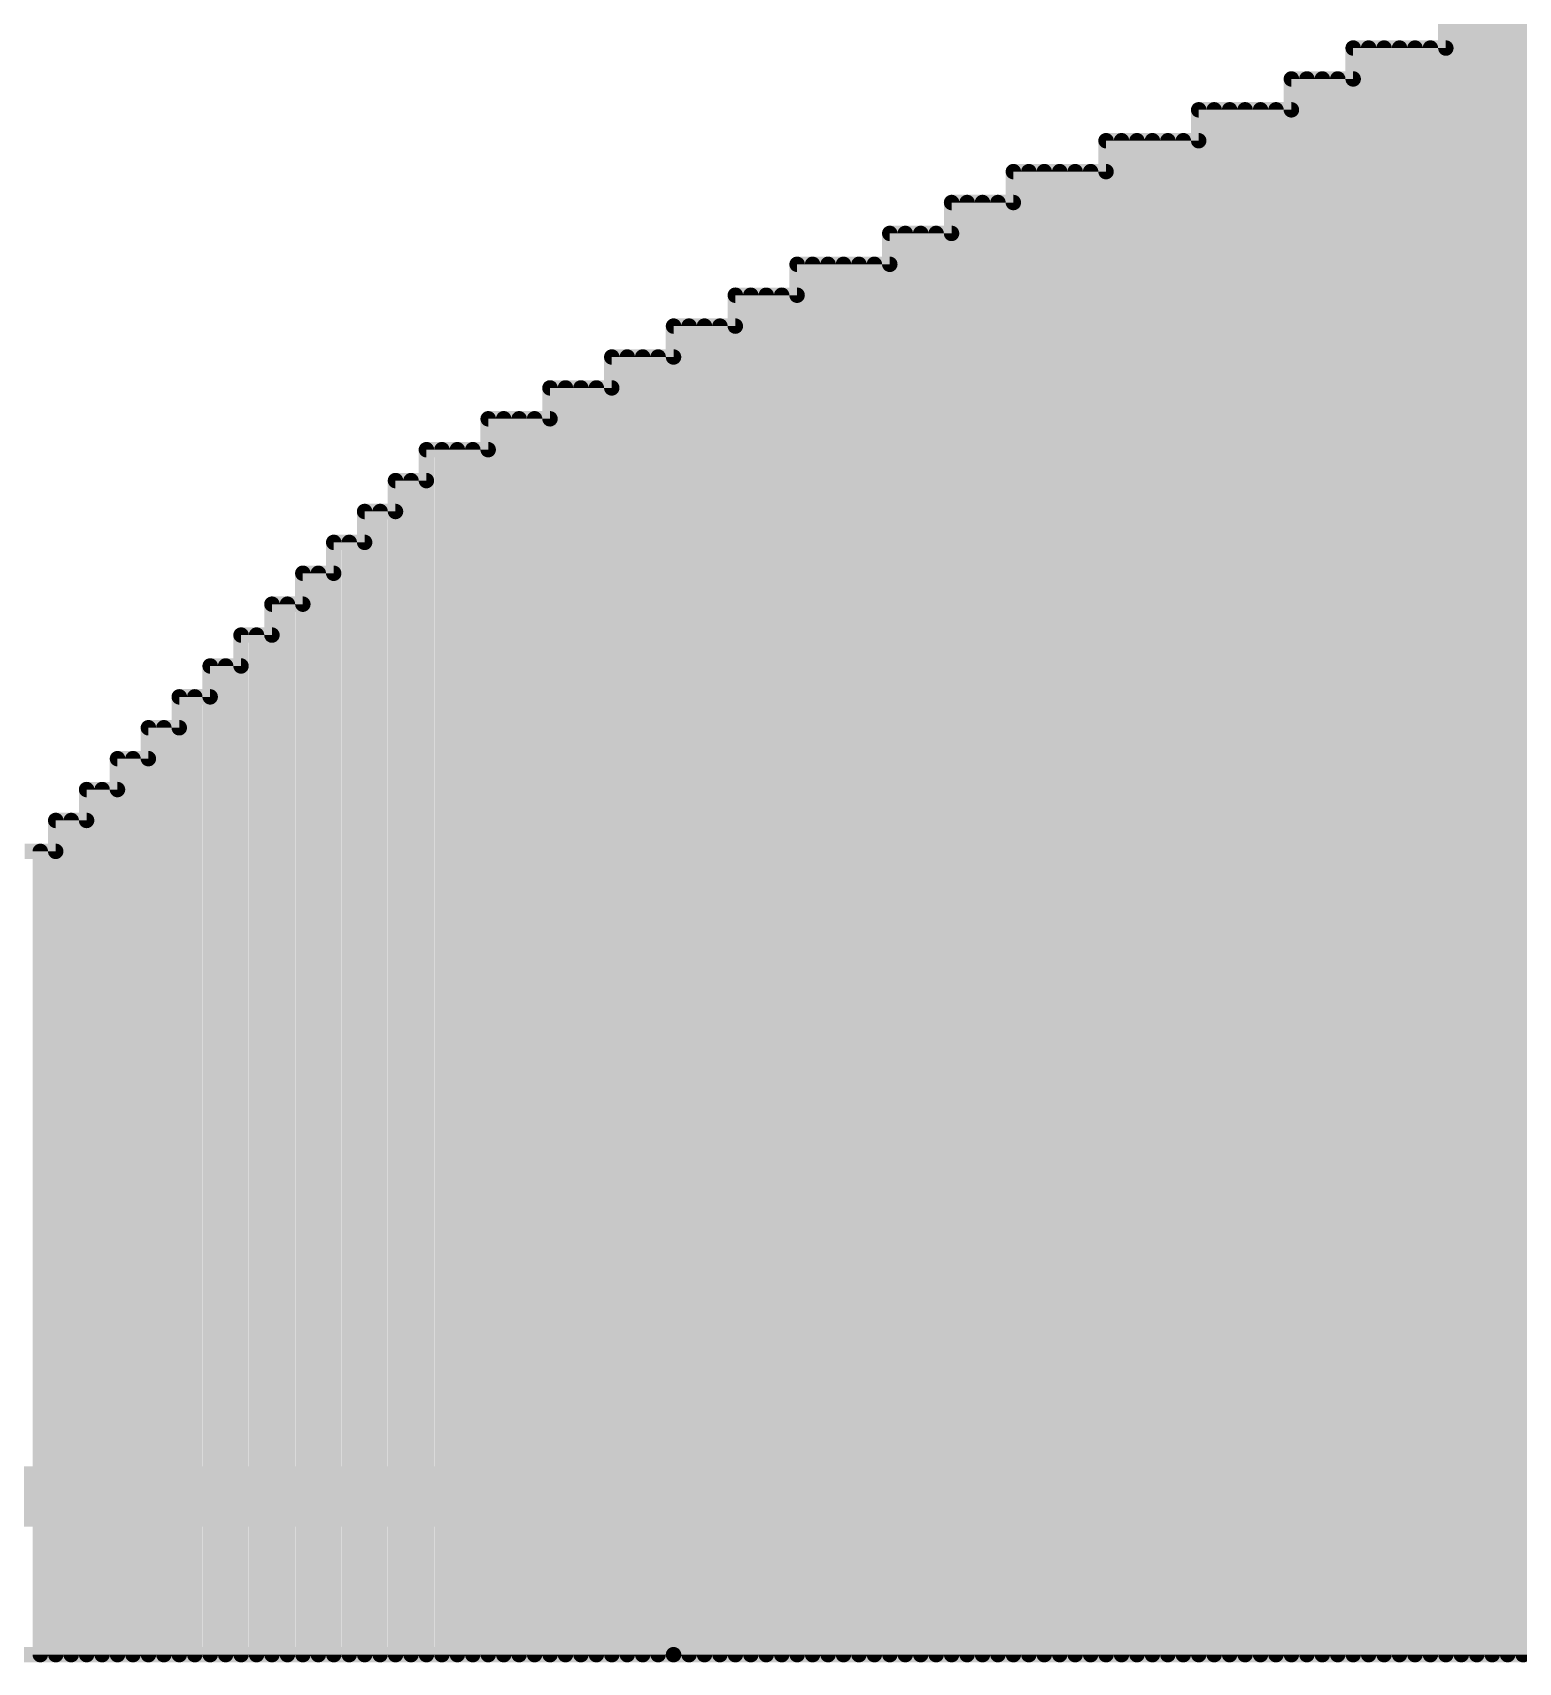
# Model space of a CAD drawing. Extents: x -0.2 to 50.2, y -0.2 to 50.2.
# Drawn here: x 24.83 to 31.08, y 31.4 to 38.25 of the extents above; entities that cross this region are included whole.
import ezdxf

# ---------------------------------------------------------------- set-up
doc = ezdxf.new("R2010")
doc.units = 0
doc.layers.add('1', color=22, linetype='CONTINUOUS')

msp = doc.modelspace()

# ---------------------------------------------------------------- linework, layer by layer
at = {"layer": '1'}
for points, const_width in [([(30.7727, 38.3182), (30.7727, 38.1883)], 0.0649), ([(30.7729, 31.4351), (30.7729, 38.3182)], 0.0649), ([(30.8379, 31.4351), (30.8379, 38.3182)], 0.0649), ([(30.9028, 31.4351), (30.9028, 38.3182)], 0.0649), ([(30.9677, 31.4351), (30.9677, 38.3182)], 0.0649), ([(31.0327, 31.4351), (31.0327, 38.3182)], 0.0649), ([(31.0976, 31.4351), (31.0976, 38.3182)], 0.0649), ([(30.7727, 38.1883), (30.3831, 38.1883)], 0.0649), ([(30.3831, 38.1883), (30.3831, 38.0584)], 0.0649), ([(30.3833, 31.4351), (30.3833, 38.1883)], 0.0649), ([(30.4482, 31.4351), (30.4482, 38.1883)], 0.0649), ([(30.5132, 31.4351), (30.5132, 38.1883)], 0.0649), ([(30.5781, 31.4351), (30.5781, 38.1883)], 0.0649), ([(30.643, 31.4351), (30.643, 38.1883)], 0.0649), ([(30.708, 31.4351), (30.708, 38.1883)], 0.0649), ([(30.3831, 38.0584), (30.1234, 38.0584)], 0.0649), ([(30.1234, 38.0584), (30.1234, 37.9286)], 0.0649), ([(30.1236, 31.4351), (30.1236, 38.0584)], 0.0649), ([(30.1885, 31.4351), (30.1885, 38.0584)], 0.0649), ([(30.2534, 31.4351), (30.2534, 38.0584)], 0.0649), ([(30.3184, 31.4351), (30.3184, 38.0584)], 0.0649), ([(30.1234, 37.9286), (29.7338, 37.9286)], 0.0649), ([(29.7338, 37.9286), (29.7338, 37.7987)], 0.0649), ([(29.734, 31.4351), (29.734, 37.9286)], 0.0649), ([(29.7989, 31.4351), (29.7989, 37.9286)], 0.0649), ([(29.8638, 31.4351), (29.8638, 37.9286)], 0.0649), ([(29.9288, 31.4351), (29.9288, 37.9286)], 0.0649), ([(29.9937, 31.4351), (29.9937, 37.9286)], 0.0649), ([(30.0586, 31.4351), (30.0586, 37.9286)], 0.0649), ([(29.7338, 37.7987), (29.3442, 37.7987)], 0.0649), ([(29.3442, 37.7987), (29.3442, 37.6688)], 0.0649), ([(29.3444, 31.4351), (29.3444, 37.7987)], 0.0649), ([(29.4093, 31.4351), (29.4093, 37.7987)], 0.0649), ([(29.4742, 31.4351), (29.4742, 37.7987)], 0.0649), ([(29.5392, 31.4351), (29.5392, 37.7987)], 0.0649), ([(29.6041, 31.4351), (29.6041, 37.7987)], 0.0649), ([(29.669, 31.4351), (29.669, 37.7987)], 0.0649), ([(29.3442, 37.6688), (28.9546, 37.6688)], 0.0649), ([(28.9546, 37.6688), (28.9546, 37.539)], 0.0649), ([(28.9548, 31.4351), (28.9548, 37.6688)], 0.0649), ([(29.0197, 31.4351), (29.0197, 37.6688)], 0.0649), ([(29.0846, 31.4351), (29.0846, 37.6688)], 0.0649), ([(29.1496, 31.4351), (29.1496, 37.6688)], 0.0649), ([(29.2145, 31.4351), (29.2145, 37.6688)], 0.0649), ([(29.2794, 31.4351), (29.2794, 37.6688)], 0.0649), ([(28.9546, 37.539), (28.6948, 37.539)], 0.0649), ([(28.6948, 37.539), (28.6948, 37.4091)], 0.0649), ([(28.695, 31.4351), (28.695, 37.539)], 0.0649), ([(28.7599, 31.4351), (28.7599, 37.539)], 0.0649), ([(28.8249, 31.4351), (28.8249, 37.539)], 0.0649), ([(28.8898, 31.4351), (28.8898, 37.539)], 0.0649), ([(28.6948, 37.4091), (28.4351, 37.4091)], 0.0649), ([(28.4351, 37.4091), (28.4351, 37.2792)], 0.0649), ([(28.4353, 31.4351), (28.4353, 37.4091)], 0.0649), ([(28.5002, 31.4351), (28.5002, 37.4091)], 0.0649), ([(28.5651, 31.4351), (28.5651, 37.4091)], 0.0649), ([(28.6301, 31.4351), (28.6301, 37.4091)], 0.0649), ([(28.4351, 37.2792), (28.0455, 37.2792)], 0.0649), ([(28.0455, 37.2792), (28.0455, 37.1493)], 0.0649), ([(28.0457, 31.4351), (28.0457, 37.2792)], 0.0649), ([(28.1106, 31.4351), (28.1106, 37.2792)], 0.0649), ([(28.1755, 31.4351), (28.1755, 37.2792)], 0.0649), ([(28.2405, 31.4351), (28.2405, 37.2792)], 0.0649), ([(28.3054, 31.4351), (28.3054, 37.2792)], 0.0649), ([(28.3703, 31.4351), (28.3703, 37.2792)], 0.0649), ([(28.0455, 37.1493), (27.7857, 37.1493)], 0.0649), ([(27.7857, 37.1493), (27.7857, 37.0195)], 0.0649), ([(27.7859, 31.4351), (27.7859, 37.1493)], 0.0649), ([(27.8509, 31.4351), (27.8509, 37.1493)], 0.0649), ([(27.9158, 31.4351), (27.9158, 37.1493)], 0.0649), ([(27.9807, 31.4351), (27.9807, 37.1493)], 0.0649), ([(27.7857, 37.0195), (27.526, 37.0195)], 0.0649), ([(27.526, 37.0195), (27.526, 36.8896)], 0.0649), ([(27.5262, 31.4351), (27.5262, 37.0195)], 0.0649), ([(27.5911, 31.4351), (27.5911, 37.0195)], 0.0649), ([(27.6561, 31.4351), (27.6561, 37.0195)], 0.0649), ([(27.721, 31.4351), (27.721, 37.0195)], 0.0649), ([(27.526, 36.8896), (27.2662, 36.8896)], 0.0649), ([(27.2662, 36.8896), (27.2662, 36.7597)], 0.0649), ([(27.2665, 31.4351), (27.2665, 36.8896)], 0.0649), ([(27.3314, 31.4351), (27.3314, 36.8896)], 0.0649), ([(27.3963, 31.4351), (27.3963, 36.8896)], 0.0649), ([(27.4613, 31.4351), (27.4613, 36.8896)], 0.0649), ([(27.2662, 36.7597), (27.0065, 36.7597)], 0.0649), ([(27.0065, 36.7597), (27.0065, 36.6299)], 0.0649), ([(27.0067, 31.4351), (27.0067, 36.7597)], 0.0649), ([(27.0717, 31.4351), (27.0717, 36.7597)], 0.0649), ([(27.1366, 31.4351), (27.1366, 36.7597)], 0.0649), ([(27.2015, 31.4351), (27.2015, 36.7597)], 0.0649), ([(27.0065, 36.6299), (26.7468, 36.6299)], 0.0649), ([(26.7468, 36.6299), (26.7468, 36.5)], 0.0649), ([(26.747, 31.4351), (26.747, 36.6299)], 0.0649), ([(26.8119, 31.4351), (26.8119, 36.6299)], 0.0649), ([(26.8769, 31.4351), (26.8769, 36.6299)], 0.0649), ([(26.9418, 31.4351), (26.9418, 36.6299)], 0.0649), ([(26.7468, 36.5), (26.487, 36.5)], 0.0649), ([(26.487, 36.5), (26.487, 36.3701)], 0.0649), ([(26.4872, 31.4351), (26.4872, 36.5)], 0.0649), ([(26.5522, 31.4351), (26.5522, 36.5)], 0.0649), ([(26.6171, 31.4351), (26.6171, 36.5)], 0.0649), ([(26.6821, 31.4351), (26.6821, 36.5)], 0.0649), ([(26.487, 36.3701), (26.3571, 36.3701)], 0.0649), ([(26.3571, 36.3701), (26.3571, 36.2403)], 0.0649), ([(26.3574, 31.4351), (26.3574, 36.3701)], 0.0649), ([(26.4223, 31.4351), (26.4223, 36.3701)], 0.0649), ([(26.3571, 36.2403), (26.2273, 36.2403)], 0.0649), ([(26.2273, 36.2403), (26.2273, 36.1104)], 0.0649), ([(26.2275, 31.4351), (26.2275, 36.2403)], 0.0649), ([(26.2924, 31.4351), (26.2924, 36.2403)], 0.0649), ([(26.2273, 36.1104), (26.0974, 36.1104)], 0.0649), ([(26.0974, 36.1104), (26.0974, 35.9805)], 0.0649), ([(26.0976, 31.4351), (26.0976, 36.1104)], 0.0649), ([(26.1626, 31.4351), (26.1626, 36.1104)], 0.0649), ([(26.0974, 35.9805), (25.9675, 35.9805)], 0.0649), ([(25.9675, 35.9805), (25.9675, 35.8506)], 0.0649), ([(25.9678, 31.4351), (25.9678, 35.9805)], 0.0649), ([(26.0327, 31.4351), (26.0327, 35.9805)], 0.0649), ([(25.9675, 35.8506), (25.8377, 35.8506)], 0.0649), ([(25.8377, 35.8506), (25.8377, 35.7208)], 0.0649), ([(25.8379, 31.4351), (25.8379, 35.8506)], 0.0649), ([(25.9028, 31.4351), (25.9028, 35.8506)], 0.0649), ([(25.8377, 35.7208), (25.7078, 35.7208)], 0.0649), ([(25.7078, 35.7208), (25.7078, 35.5909)], 0.0649), ([(25.708, 31.4351), (25.708, 35.7208)], 0.0649), ([(25.773, 31.4351), (25.773, 35.7208)], 0.0649), ([(25.7078, 35.5909), (25.5779, 35.5909)], 0.0649), ([(25.5779, 35.5909), (25.5779, 35.461)], 0.0649), ([(25.5782, 31.4351), (25.5782, 35.5909)], 0.0649), ([(25.6431, 31.4351), (25.6431, 35.5909)], 0.0649), ([(25.5779, 35.461), (25.4481, 35.461)], 0.0649), ([(25.4481, 35.461), (25.4481, 35.3312)], 0.0649), ([(25.4483, 31.4351), (25.4483, 35.461)], 0.0649), ([(25.5132, 31.4351), (25.5132, 35.461)], 0.0649), ([(25.4481, 35.3312), (25.3182, 35.3312)], 0.0649), ([(25.3182, 35.3312), (25.3182, 35.2013)], 0.0649), ([(25.3184, 31.4351), (25.3184, 35.3312)], 0.0649), ([(25.3834, 31.4351), (25.3834, 35.3312)], 0.0649), ([(25.3182, 35.2013), (25.1883, 35.2013)], 0.0649), ([(25.1883, 35.2013), (25.1883, 35.0714)], 0.0649), ([(25.1886, 31.4351), (25.1886, 35.2013)], 0.0649), ([(25.2535, 31.4351), (25.2535, 35.2013)], 0.0649), ([(25.1883, 35.0714), (25.0584, 35.0714)], 0.0649), ([(25.0584, 35.0714), (25.0584, 34.9416)], 0.0649), ([(25.0587, 31.4351), (25.0587, 35.0714)], 0.0649), ([(25.1236, 31.4351), (25.1236, 35.0714)], 0.0649), ([(25.0584, 34.9416), (24.9286, 34.9416)], 0.0649), ([(24.9286, 34.9416), (24.9286, 34.8117)], 0.0649), ([(24.9288, 31.4351), (24.9288, 34.9416)], 0.0649), ([(24.9938, 31.4351), (24.9938, 34.9416)], 0.0649), ([(24.9286, 34.8117), (24.7987, 34.8117)], 0.0649), ([(24.8639, 31.4351), (24.8639, 34.8117)], 0.0649), ([(21, 32.1), (48.2247, 32.1)], 0.254), ([(21.552, 31.4351), (27.526, 31.4351)], 0.0649), ([(27.526, 31.4351), (48.5649, 31.4351)], 0.0649)]:
    msp.add_lwpolyline(points, dxfattribs=dict(at, const_width=const_width))
at = {"layer": '1', "const_width": 0.0325}
for points in [[(30.3831, 38.2045, 1), (30.3831, 38.1721)], [(30.3994, 38.1883, 1), (30.3669, 38.1883)], [(30.3995, 38.1883, 1), (30.3671, 38.1883)], [(30.4645, 38.1883, 1), (30.432, 38.1883)], [(30.5294, 38.1883, 1), (30.4969, 38.1883)], [(30.5943, 38.1883, 1), (30.5619, 38.1883)], [(30.6593, 38.1883, 1), (30.6268, 38.1883)], [(30.7242, 38.1883, 1), (30.6917, 38.1883)], [(30.7565, 38.1883, 1), (30.789, 38.1883)], [(30.7727, 38.1721, 1), (30.7727, 38.2045)], [(30.1234, 38.0747, 1), (30.1234, 38.0422)], [(30.1396, 38.0584, 1), (30.1071, 38.0584)], [(30.1398, 38.0584, 1), (30.1073, 38.0584)], [(30.2047, 38.0584, 1), (30.1723, 38.0584)], [(30.2697, 38.0584, 1), (30.2372, 38.0584)], [(30.3346, 38.0584, 1), (30.3021, 38.0584)], [(30.3831, 38.0422, 1), (30.3831, 38.0747)], [(30.3669, 38.0584, 1), (30.3994, 38.0584)], [(29.7338, 37.9448, 1), (29.7338, 37.9123)], [(29.75, 37.9286, 1), (29.7175, 37.9286)], [(29.7502, 37.9286, 1), (29.7177, 37.9286)], [(29.8151, 37.9286, 1), (29.7827, 37.9286)], [(29.8801, 37.9286, 1), (29.8476, 37.9286)], [(29.945, 37.9286, 1), (29.9125, 37.9286)], [(30.0099, 37.9286, 1), (29.9775, 37.9286)], [(30.0749, 37.9286, 1), (30.0424, 37.9286)], [(30.1234, 37.9123, 1), (30.1234, 37.9448)], [(30.1071, 37.9286, 1), (30.1396, 37.9286)], [(29.3604, 37.7987, 1), (29.3279, 37.7987)], [(29.3442, 37.8149, 1), (29.3442, 37.7825)], [(29.3606, 37.7987, 1), (29.3281, 37.7987)], [(29.4255, 37.7987, 1), (29.3931, 37.7987)], [(29.4905, 37.7987, 1), (29.458, 37.7987)], [(29.5554, 37.7987, 1), (29.5229, 37.7987)], [(29.6203, 37.7987, 1), (29.5879, 37.7987)], [(29.6853, 37.7987, 1), (29.6528, 37.7987)], [(29.7338, 37.7825, 1), (29.7338, 37.8149)], [(29.7175, 37.7987, 1), (29.75, 37.7987)], [(28.9546, 37.6851, 1), (28.9546, 37.6526)], [(28.9708, 37.6688, 1), (28.9383, 37.6688)], [(28.971, 37.6688, 1), (28.9385, 37.6688)], [(29.0359, 37.6688, 1), (29.0035, 37.6688)], [(29.1009, 37.6688, 1), (29.0684, 37.6688)], [(29.1658, 37.6688, 1), (29.1333, 37.6688)], [(29.2307, 37.6688, 1), (29.1983, 37.6688)], [(29.2957, 37.6688, 1), (29.2632, 37.6688)], [(29.3279, 37.6688, 1), (29.3604, 37.6688)], [(29.3442, 37.6526, 1), (29.3442, 37.6851)], [(28.6948, 37.5552, 1), (28.6948, 37.5227)], [(28.711, 37.539, 1), (28.6786, 37.539)], [(28.7112, 37.539, 1), (28.6788, 37.539)], [(28.7762, 37.539, 1), (28.7437, 37.539)], [(28.8411, 37.539, 1), (28.8087, 37.539)], [(28.9061, 37.539, 1), (28.8736, 37.539)], [(28.9383, 37.539, 1), (28.9708, 37.539)], [(28.9546, 37.5227, 1), (28.9546, 37.5552)], [(28.4513, 37.4091, 1), (28.4188, 37.4091)], [(28.4351, 37.4253, 1), (28.4351, 37.3929)], [(28.4515, 37.4091, 1), (28.419, 37.4091)], [(28.5164, 37.4091, 1), (28.484, 37.4091)], [(28.5814, 37.4091, 1), (28.5489, 37.4091)], [(28.6463, 37.4091, 1), (28.6138, 37.4091)], [(28.6786, 37.4091, 1), (28.711, 37.4091)], [(28.6948, 37.3929, 1), (28.6948, 37.4253)], [(28.0455, 37.2955, 1), (28.0455, 37.263)], [(28.0617, 37.2792, 1), (28.0292, 37.2792)], [(28.0619, 37.2792, 1), (28.0294, 37.2792)], [(28.1268, 37.2792, 1), (28.0944, 37.2792)], [(28.1918, 37.2792, 1), (28.1593, 37.2792)], [(28.2567, 37.2792, 1), (28.2242, 37.2792)], [(28.3216, 37.2792, 1), (28.2892, 37.2792)], [(28.3866, 37.2792, 1), (28.3541, 37.2792)], [(28.4188, 37.2792, 1), (28.4513, 37.2792)], [(28.4351, 37.263, 1), (28.4351, 37.2955)], [(27.7857, 37.1656, 1), (27.7857, 37.1331)], [(27.802, 37.1493, 1), (27.7695, 37.1493)], [(27.8022, 37.1493, 1), (27.7697, 37.1493)], [(27.8671, 37.1493, 1), (27.8346, 37.1493)], [(27.932, 37.1493, 1), (27.8996, 37.1493)], [(27.997, 37.1493, 1), (27.9645, 37.1493)], [(28.0292, 37.1493, 1), (28.0617, 37.1493)], [(28.0455, 37.1331, 1), (28.0455, 37.1656)], [(27.5422, 37.0195, 1), (27.5097, 37.0195)], [(27.526, 37.0357, 1), (27.526, 37.0032)], [(27.5424, 37.0195, 1), (27.51, 37.0195)], [(27.6074, 37.0195, 1), (27.5749, 37.0195)], [(27.6723, 37.0195, 1), (27.6398, 37.0195)], [(27.7372, 37.0195, 1), (27.7048, 37.0195)], [(27.7695, 37.0195, 1), (27.802, 37.0195)], [(27.7857, 37.0032, 1), (27.7857, 37.0357)], [(27.2825, 36.8896, 1), (27.25, 36.8896)], [(27.2662, 36.9058, 1), (27.2662, 36.8734)], [(27.2827, 36.8896, 1), (27.2502, 36.8896)], [(27.3476, 36.8896, 1), (27.3152, 36.8896)], [(27.4126, 36.8896, 1), (27.3801, 36.8896)], [(27.4775, 36.8896, 1), (27.445, 36.8896)], [(27.5097, 36.8896, 1), (27.5422, 36.8896)], [(27.526, 36.8734, 1), (27.526, 36.9058)], [(27.0065, 36.776, 1), (27.0065, 36.7435)], [(27.0227, 36.7597, 1), (26.9903, 36.7597)], [(27.023, 36.7597, 1), (26.9905, 36.7597)], [(27.0879, 36.7597, 1), (27.0554, 36.7597)], [(27.1528, 36.7597, 1), (27.1204, 36.7597)], [(27.2178, 36.7597, 1), (27.1853, 36.7597)], [(27.2662, 36.7435, 1), (27.2662, 36.776)], [(27.25, 36.7597, 1), (27.2825, 36.7597)], [(26.763, 36.6299, 1), (26.7305, 36.6299)], [(26.7468, 36.6461, 1), (26.7468, 36.6136)], [(26.7632, 36.6299, 1), (26.7308, 36.6299)], [(26.8282, 36.6299, 1), (26.7957, 36.6299)], [(26.8931, 36.6299, 1), (26.8606, 36.6299)], [(26.958, 36.6299, 1), (26.9256, 36.6299)], [(27.0065, 36.6136, 1), (27.0065, 36.6461)], [(26.9903, 36.6299, 1), (27.0227, 36.6299)], [(26.5033, 36.5, 1), (26.4708, 36.5)], [(26.487, 36.5162, 1), (26.487, 36.4838)], [(26.5035, 36.5, 1), (26.471, 36.5)], [(26.5684, 36.5, 1), (26.5359, 36.5)], [(26.6333, 36.5, 1), (26.6009, 36.5)], [(26.6983, 36.5, 1), (26.6658, 36.5)], [(26.7305, 36.5, 1), (26.763, 36.5)], [(26.7468, 36.4838, 1), (26.7468, 36.5162)], [(26.3571, 36.3864, 1), (26.3571, 36.3539)], [(26.3734, 36.3701, 1), (26.3409, 36.3701)], [(26.3736, 36.3701, 1), (26.3411, 36.3701)], [(26.4385, 36.3701, 1), (26.4061, 36.3701)], [(26.4708, 36.3701, 1), (26.5033, 36.3701)], [(26.487, 36.3539, 1), (26.487, 36.3864)], [(26.2435, 36.2403, 1), (26.211, 36.2403)], [(26.2273, 36.2565, 1), (26.2273, 36.224)], [(26.2437, 36.2403, 1), (26.2113, 36.2403)], [(26.3087, 36.2403, 1), (26.2762, 36.2403)], [(26.3409, 36.2403, 1), (26.3734, 36.2403)], [(26.3571, 36.224, 1), (26.3571, 36.2565)], [(26.0974, 36.1266, 1), (26.0974, 36.0942)], [(26.1136, 36.1104, 1), (26.0812, 36.1104)], [(26.1139, 36.1104, 1), (26.0814, 36.1104)], [(26.1788, 36.1104, 1), (26.1463, 36.1104)], [(26.211, 36.1104, 1), (26.2435, 36.1104)], [(26.2273, 36.0942, 1), (26.2273, 36.1266)], [(25.9675, 35.9968, 1), (25.9675, 35.9643)], [(25.9838, 35.9805, 1), (25.9513, 35.9805)], [(25.984, 35.9805, 1), (25.9515, 35.9805)], [(26.0489, 35.9805, 1), (26.0165, 35.9805)], [(26.0812, 35.9805, 1), (26.1136, 35.9805)], [(26.0974, 35.9643, 1), (26.0974, 35.9968)], [(25.8377, 35.8669, 1), (25.8377, 35.8344)], [(25.8539, 35.8506, 1), (25.8214, 35.8506)], [(25.8541, 35.8506, 1), (25.8217, 35.8506)], [(25.9191, 35.8506, 1), (25.8866, 35.8506)], [(25.9513, 35.8506, 1), (25.9838, 35.8506)], [(25.9675, 35.8344, 1), (25.9675, 35.8669)], [(25.7078, 35.737, 1), (25.7078, 35.7045)], [(25.724, 35.7208, 1), (25.6916, 35.7208)], [(25.7243, 35.7208, 1), (25.6918, 35.7208)], [(25.7892, 35.7208, 1), (25.7567, 35.7208)], [(25.8214, 35.7208, 1), (25.8539, 35.7208)], [(25.8377, 35.7045, 1), (25.8377, 35.737)], [(25.5779, 35.6071, 1), (25.5779, 35.5747)], [(25.5942, 35.5909, 1), (25.5617, 35.5909)], [(25.5944, 35.5909, 1), (25.5619, 35.5909)], [(25.6593, 35.5909, 1), (25.6269, 35.5909)], [(25.6916, 35.5909, 1), (25.724, 35.5909)], [(25.7078, 35.5747, 1), (25.7078, 35.6071)], [(25.4481, 35.4773, 1), (25.4481, 35.4448)], [(25.4643, 35.461, 1), (25.4318, 35.461)], [(25.4645, 35.461, 1), (25.4321, 35.461)], [(25.5295, 35.461, 1), (25.497, 35.461)], [(25.5779, 35.4448, 1), (25.5779, 35.4773)], [(25.5617, 35.461, 1), (25.5942, 35.461)], [(25.3182, 35.3474, 1), (25.3182, 35.3149)], [(25.3344, 35.3312, 1), (25.302, 35.3312)], [(25.3347, 35.3312, 1), (25.3022, 35.3312)], [(25.3996, 35.3312, 1), (25.3671, 35.3312)], [(25.4481, 35.3149, 1), (25.4481, 35.3474)], [(25.4318, 35.3312, 1), (25.4643, 35.3312)], [(25.1883, 35.2175, 1), (25.1883, 35.1851)], [(25.2045, 35.2013, 1), (25.1721, 35.2013)], [(25.2048, 35.2013, 1), (25.1723, 35.2013)], [(25.2697, 35.2013, 1), (25.2373, 35.2013)], [(25.302, 35.2013, 1), (25.3344, 35.2013)], [(25.3182, 35.1851, 1), (25.3182, 35.2175)], [(25.0584, 35.0877, 1), (25.0584, 35.0552)], [(25.0747, 35.0714, 1), (25.0422, 35.0714)], [(25.0749, 35.0714, 1), (25.0425, 35.0714)], [(25.1399, 35.0714, 1), (25.1074, 35.0714)], [(25.1721, 35.0714, 1), (25.2045, 35.0714)], [(25.1883, 35.0552, 1), (25.1883, 35.0877)], [(24.9448, 34.9416, 1), (24.9123, 34.9416)], [(24.9286, 34.9578, 1), (24.9286, 34.9253)], [(24.9451, 34.9416, 1), (24.9126, 34.9416)], [(25.01, 34.9416, 1), (24.9775, 34.9416)], [(25.0422, 34.9416, 1), (25.0747, 34.9416)], [(25.0584, 34.9253, 1), (25.0584, 34.9578)], [(24.8801, 34.8117, 1), (24.8477, 34.8117)], [(24.9123, 34.8117, 1), (24.9448, 34.8117)], [(24.9286, 34.7955, 1), (24.9286, 34.8279)], [(24.8477, 31.4351, 1), (24.8801, 31.4351)], [(24.9126, 31.4351, 1), (24.9451, 31.4351)], [(24.9775, 31.4351, 1), (25.01, 31.4351)], [(25.0425, 31.4351, 1), (25.0749, 31.4351)], [(25.1074, 31.4351, 1), (25.1399, 31.4351)], [(25.1723, 31.4351, 1), (25.2048, 31.4351)], [(25.2373, 31.4351, 1), (25.2697, 31.4351)], [(25.3022, 31.4351, 1), (25.3347, 31.4351)], [(25.3671, 31.4351, 1), (25.3996, 31.4351)], [(25.4321, 31.4351, 1), (25.4645, 31.4351)], [(25.497, 31.4351, 1), (25.5295, 31.4351)], [(25.5619, 31.4351, 1), (25.5944, 31.4351)], [(25.6269, 31.4351, 1), (25.6593, 31.4351)], [(25.6918, 31.4351, 1), (25.7243, 31.4351)], [(25.7567, 31.4351, 1), (25.7892, 31.4351)], [(25.8217, 31.4351, 1), (25.8541, 31.4351)], [(25.8866, 31.4351, 1), (25.9191, 31.4351)], [(25.9515, 31.4351, 1), (25.984, 31.4351)], [(26.0165, 31.4351, 1), (26.0489, 31.4351)], [(26.0814, 31.4351, 1), (26.1139, 31.4351)], [(26.1463, 31.4351, 1), (26.1788, 31.4351)], [(26.2113, 31.4351, 1), (26.2437, 31.4351)], [(26.2762, 31.4351, 1), (26.3087, 31.4351)], [(26.3411, 31.4351, 1), (26.3736, 31.4351)], [(26.4061, 31.4351, 1), (26.4385, 31.4351)], [(26.471, 31.4351, 1), (26.5035, 31.4351)], [(26.5359, 31.4351, 1), (26.5684, 31.4351)], [(26.6009, 31.4351, 1), (26.6333, 31.4351)], [(26.6658, 31.4351, 1), (26.6983, 31.4351)], [(26.7308, 31.4351, 1), (26.7632, 31.4351)], [(26.7957, 31.4351, 1), (26.8282, 31.4351)], [(26.8606, 31.4351, 1), (26.8931, 31.4351)], [(26.9256, 31.4351, 1), (26.958, 31.4351)], [(26.9905, 31.4351, 1), (27.023, 31.4351)], [(27.0554, 31.4351, 1), (27.0879, 31.4351)], [(27.1204, 31.4351, 1), (27.1528, 31.4351)], [(27.1853, 31.4351, 1), (27.2178, 31.4351)], [(27.2502, 31.4351, 1), (27.2827, 31.4351)], [(27.3152, 31.4351, 1), (27.3476, 31.4351)], [(27.3801, 31.4351, 1), (27.4126, 31.4351)], [(27.445, 31.4351, 1), (27.4775, 31.4351)], [(27.526, 31.4513, 1), (27.526, 31.4188)], [(27.51, 31.4351, 1), (27.5424, 31.4351)], [(27.526, 31.4188, 1), (27.526, 31.4513)], [(27.5749, 31.4351, 1), (27.6074, 31.4351)], [(27.6398, 31.4351, 1), (27.6723, 31.4351)], [(27.7048, 31.4351, 1), (27.7372, 31.4351)], [(27.7697, 31.4351, 1), (27.8022, 31.4351)], [(27.8346, 31.4351, 1), (27.8671, 31.4351)], [(27.8996, 31.4351, 1), (27.932, 31.4351)], [(27.9645, 31.4351, 1), (27.997, 31.4351)], [(28.0294, 31.4351, 1), (28.0619, 31.4351)], [(28.0944, 31.4351, 1), (28.1268, 31.4351)], [(28.1593, 31.4351, 1), (28.1918, 31.4351)], [(28.2242, 31.4351, 1), (28.2567, 31.4351)], [(28.2892, 31.4351, 1), (28.3216, 31.4351)], [(28.3541, 31.4351, 1), (28.3866, 31.4351)], [(28.419, 31.4351, 1), (28.4515, 31.4351)], [(28.484, 31.4351, 1), (28.5164, 31.4351)], [(28.5489, 31.4351, 1), (28.5814, 31.4351)], [(28.6138, 31.4351, 1), (28.6463, 31.4351)], [(28.6788, 31.4351, 1), (28.7112, 31.4351)], [(28.7437, 31.4351, 1), (28.7762, 31.4351)], [(28.8087, 31.4351, 1), (28.8411, 31.4351)], [(28.8736, 31.4351, 1), (28.9061, 31.4351)], [(28.9385, 31.4351, 1), (28.971, 31.4351)], [(29.0035, 31.4351, 1), (29.0359, 31.4351)], [(29.0684, 31.4351, 1), (29.1009, 31.4351)], [(29.1333, 31.4351, 1), (29.1658, 31.4351)], [(29.1983, 31.4351, 1), (29.2307, 31.4351)], [(29.2632, 31.4351, 1), (29.2957, 31.4351)], [(29.3281, 31.4351, 1), (29.3606, 31.4351)], [(29.3931, 31.4351, 1), (29.4255, 31.4351)], [(29.458, 31.4351, 1), (29.4905, 31.4351)], [(29.5229, 31.4351, 1), (29.5554, 31.4351)], [(29.5879, 31.4351, 1), (29.6203, 31.4351)], [(29.6528, 31.4351, 1), (29.6853, 31.4351)], [(29.7177, 31.4351, 1), (29.7502, 31.4351)], [(29.7827, 31.4351, 1), (29.8151, 31.4351)], [(29.8476, 31.4351, 1), (29.8801, 31.4351)], [(29.9125, 31.4351, 1), (29.945, 31.4351)], [(29.9775, 31.4351, 1), (30.0099, 31.4351)], [(30.0424, 31.4351, 1), (30.0749, 31.4351)], [(30.1073, 31.4351, 1), (30.1398, 31.4351)], [(30.1723, 31.4351, 1), (30.2047, 31.4351)], [(30.2372, 31.4351, 1), (30.2697, 31.4351)], [(30.3021, 31.4351, 1), (30.3346, 31.4351)], [(30.3671, 31.4351, 1), (30.3995, 31.4351)], [(30.432, 31.4351, 1), (30.4645, 31.4351)], [(30.4969, 31.4351, 1), (30.5294, 31.4351)], [(30.5619, 31.4351, 1), (30.5943, 31.4351)], [(30.6268, 31.4351, 1), (30.6593, 31.4351)], [(30.6917, 31.4351, 1), (30.7242, 31.4351)], [(30.7567, 31.4351, 1), (30.7891, 31.4351)], [(30.8216, 31.4351, 1), (30.8541, 31.4351)], [(30.8866, 31.4351, 1), (30.919, 31.4351)], [(30.9515, 31.4351, 1), (30.984, 31.4351)], [(31.0164, 31.4351, 1), (31.0489, 31.4351)], [(31.0814, 31.4351, 1), (31.1138, 31.4351)]]:
    msp.add_lwpolyline(points, format="xyb", dxfattribs=at)

doc.saveas('drawing.dxf')
